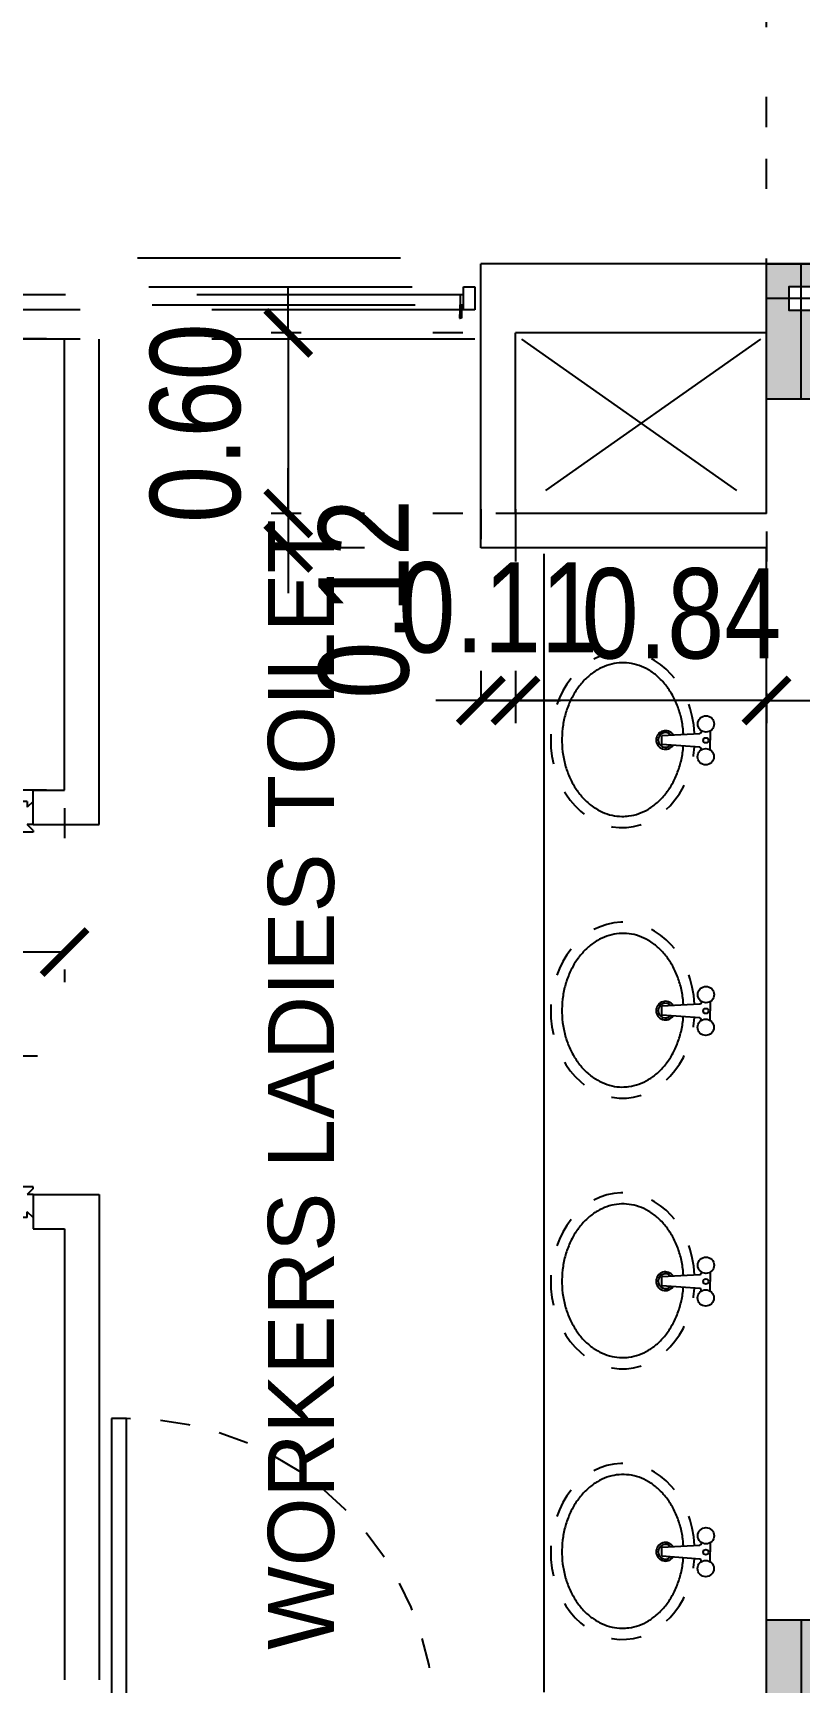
# Model space of a CAD drawing. Header units: metres. Extents: x 1422408 to 2267428, y 4130 to 80428.
# Drawn here: x 2267383.85 to 2267386.4, y 4291.21 to 4296.7 of the extents above; entities that cross this region are included whole.
import ezdxf

# ---------------------------------------------------------------- set-up
doc = ezdxf.new("R2010")
doc.units = ezdxf.units.M
doc.header["$LTSCALE"] = 3.5
doc.header["$MEASUREMENT"] = 0
for name, pattern in [('ACAD_ISO07W100', [3, 0, -3]), ('DOT2', [0.125, 0, -0.125]), ('HIDDEN', [0.375, 0.25, -0.125])]:
    doc.linetypes.add(name, pattern=pattern)
doc.layers.get('0').update_dxf_attribs({"linetype": 'CONTINUOUS'})
doc.layers.get('DEFPOINTS').update_dxf_attribs({"linetype": 'CONTINUOUS'})
for name, color, linetype in [('ABOVE', 252, 'HIDDEN'), ('COL', 2, 'CONTINUOUS'), ('DOOR', 8, 'CONTINUOUS'), ('dots', 250, 'ACAD_ISO07W100'), ('ED', 30, 'CONTINUOUS'), ('ELEVA TION', 251, 'CONTINUOUS'), ('FURN1', 4, 'CONTINUOUS'), ('LOWPART', 56, 'CONTINUOUS'), ('sanitary', 42, 'CONTINUOUS'), ('SEAT', 2, 'CONTINUOUS'), ('TABLE', 14, 'CONTINUOUS'), ('TITLE', 7, 'CONTINUOUS'), ('WALL', 125, 'CONTINUOUS'), ('wallhatch', 15, 'CONTINUOUS'), ('window', 252, 'CONTINUOUS')]:
    doc.layers.add(name, color=color, linetype=linetype)
doc.styles.add('ID', font='GOTHIC.TTF', dxfattribs={"width": 0.85})
doc.styles.add('USA TEXT', font='GOTHIC.TTF')
doc.dimstyles.new('1-100-ID', dxfattribs={"dimtxt": 0.3, "dimasz": 0.15, "dimexe": 0.1, "dimexo": 0.06, "dimgap": 0.15, "dimtad": 1, "dimzin": 3, "dimdsep": 46, "dimtxsty": 'ID', "dimblk": 'ARCHTICK', "dimcen": 0, "dimclrd": 252, "dimclre": 252, "dimclrt": 3, "dimadec": 0, "dimazin": 0, "dimtfac": 1, "dimtix": 1, "dimtmove": 2, "dimatfit": 3, "dimldrblk": 'OPEN90', "dimfxl": 0, "dimtolj": 1, "dimtzin": 0, "dimarcsym": 0})

# ---------------------------------------------------------------- blocks, each defined once
blk = doc.blocks.new('800')
at = {"layer": 'DOOR', "linetype": 'HIDDEN'}
for p, q in [((-25.6, 0, 0), (-25.6, -44.7, 0)), ((-25.6, 0, 0), (-19.2, 0, 0)), ((-6.4, -63.9, 0), (-25.6, -44.7, 0)), ((-19.2, 0, 0), (0, -19.2, 0)), ((0, 0, 0), (0, -19.2, 0)), ((76.7, -51.1, 0), (35.1, -51.1, 0)), ((35.1, -51.1, 0), (35.1, -63.9, 0)), ((76.7, 0, 0), (57.5, -19.2, 0)), ((76.7, -19.2, 0), (57.5, -19.2, 0)), ((76.7, 0, 0), (76.7, 0, 0)), ((76.7, -19.2, 0), (76.7, -51.1, 0)), ((35.1, -63.9, 0), (-6.4, -63.9, 0)), ((-6.4, -736.1, 0), (-25.6, -755.3, 0)), ((-25.6, -800, 0), (-25.6, -755.3, 0)), ((35.1, -736.1, 0), (-6.4, -736.1, 0)), ((35.1, -748.9, 0), (35.1, -736.1, 0)), ((76.7, -748.9, 0), (35.1, -748.9, 0)), ((76.7, -780.8, 0), (76.7, -748.9, 0)), ((-19.2, -800, 0), (-25.6, -800, 0)), ((-19.2, -800, 0), (0, -780.8, 0)), ((0, -800, 0), (0, -780.8, 0)), ((0, -800, 0), (76.7, -800, 0)), ((76.7, -780.8, 0), (57.5, -780.8, 0)), ((76.7, -800, 0), (57.5, -780.8, 0))]:
    blk.add_line(p, q, dxfattribs=at)
at = {"layer": 'DOOR'}
blk.add_line((0, 0, 0), (76.7, 0, 0), dxfattribs=at)
at = {"layer": 'DOOR', "elevation": 0}
blk.add_lwpolyline([(731.6, -748.9), (76.7, -748.9), (76.7, -707.4), (731.6, -707.4)], close=True, dxfattribs=at)
at = {"layer": 'DOOR', "linetype": 'HIDDEN'}
blk.add_arc((76.7, -707.4, 0), 656.3, 356.3719, 90.0001, dxfattribs=at)
blk = doc.blocks.new('WBasinOvalParry')
at = {"layer": 'FURN1', "color": 251, "linetype": 'DOT2', "ltscale": 0.75}
blk.add_ellipse((0, 0), major_axis=(275, 0), ratio=0.818182, start_param=1.645997, end_param=7.77878, dxfattribs=at)
at = {"layer": 'sanitary', "color": 251}
for p, q in [((29.9, 273.9), (-29.9, 273.9)), ((-26.8, 245.3), (-29.9, 245.3)), ((-14.3, 122.5), (-21.7, 240.7)), ((21.7, 240.7), (14.3, 122.5)), ((29.9, 245.3), (26.8, 245.3)), ((14.3, 122.5), (-14.3, 122.5))]:
    blk.add_line(p, q, dxfattribs=at)
at = {"layer": 'sanitary', "color": 205}
for centre, radius in [((-51.1, 259.6), 25.5), ((0, 259.6), 8.17), ((51.1, 259.6), 25.5)]:
    blk.add_circle(centre, radius, dxfattribs=at)
at = {"layer": 'sanitary', "color": 251}
for centre, start, end in [((-26.8, 240.2), 5.3909, 90), ((26.8, 240.2), 90, 174.6091)]:
    blk.add_arc(centre, 5.11, start, end, dxfattribs=at)
at = {"layer": 'sanitary', "color": 56}
for radius, start, end in [(29, 124.6339, 55.366), (23, 134.1568, 45.8432)]:
    blk.add_arc((0, 133.5), radius, start, end, dxfattribs=at)
at = {"layer": 'sanitary', "color": 251}
for points, knots in [([(-18.5, 189.4), (-20.2, 189.3), (-22, 189.2), (-37.7, 188), (-51.7, 185.9), (-78.8, 179.7), (-92, 175.7), (-117.3, 166), (-129.3, 160.3), (-152, 147.3), (-162.5, 140), (-181.8, 124.3), (-190.5, 115.8), (-205.9, 97.9), (-212.6, 88.5), (-223.9, 69), (-228.4, 59), (-235.3, 38.6), (-237.7, 28.3), (-240.2, 7.4), (-240.3, -3), (-238.5, -23.8), (-236.4, -34.1), (-230.3, -54.4), (-226.1, -64.4), (-215.6, -83.8), (-209.4, -93.2), (-194.8, -111.2), (-186.5, -119.8), (-168, -135.8), (-157.9, -143.3), (-136.1, -156.7), (-124.4, -162.7), (-99.8, -173), (-86.9, -177.4), (-60.4, -184.2), (-46.7, -186.7), (-19, -189.7), (-5, -190.3), (23, -189.4), (36.9, -188.1), (64.2, -183.4), (77.6, -180.1), (103.4, -171.7), (115.8, -166.6), (139.3, -154.9), (150.3, -148.3), (170.8, -133.7), (180.2, -125.7), (197, -108.8), (204.5, -99.8), (217.3, -81.1), (222.7, -71.4), (231.3, -51.5), (234.6, -41.4), (238.9, -20.9), (240, -10.5), (240, -0.1), (240, -0.1), (240, 0)], [1.645891, 1.645891, 1.645891, 1.645891, 1.667128, 1.667128, 1.839176, 1.839176, 2.011224, 2.011224, 2.183273, 2.183273, 2.355321, 2.355321, 2.52737, 2.52737, 2.699418, 2.699418, 2.871467, 2.871467, 3.043515, 3.043515, 3.215563, 3.215563, 3.385933, 3.385933, 3.556303, 3.556303, 3.726672, 3.726672, 3.897042, 3.897042, 4.067411, 4.067411, 4.237781, 4.237781, 4.40815, 4.40815, 4.57852, 4.57852, 4.748889, 4.748889, 4.919259, 4.919259, 5.089628, 5.089628, 5.259998, 5.259998, 5.430368, 5.430368, 5.600737, 5.600737, 5.771107, 5.771107, 5.941476, 5.941476, 6.111846, 6.111846, 6.282215, 6.282215, 6.283185, 6.283185, 6.283185, 6.283185]), ([(240, 0), (240, 7.2), (239.5, 14.4), (236.9, 32), (234.3, 42.3), (226.9, 62.6), (222.1, 72.6), (210.3, 91.9), (203.4, 101.2), (187.5, 118.9), (178.5, 127.2), (158.8, 142.7), (148, 149.7), (125.1, 162.4), (112.9, 167.9), (87.3, 177.2), (74, 181), (46.7, 186.7), (32.7, 188.5), (18.6, 189.4), (18.5, 189.4), (18.5, 189.4)], [0, 0, 0, 0, 0.118692, 0.118692, 0.29074, 0.29074, 0.462788, 0.462788, 0.634837, 0.634837, 0.806885, 0.806885, 0.978934, 0.978934, 1.150982, 1.150982, 1.323031, 1.323031, 1.495079, 1.495079, 1.495702, 1.495702, 1.495702, 1.495702])]:
    blk.add_open_spline(points, degree=3, knots=knots, dxfattribs=at)
blk = doc.blocks.new('230')
at = {"layer": 'COL'}
h = blk.add_hatch(color=256, dxfattribs=at)
h.paths.add_polyline_path([(115, 115), (0, 115), (0, 40), (40, 40), (40, 0), (115, 0)])
h.paths.add_polyline_path([(0, 115), (-115, 115), (-115, 0), (-40, 0), (-40, 40), (0, 40)])
h.paths.add_polyline_path([(0, -40), (-40, -40), (-40, 0), (-115, 0), (-115, -335), (0, -335)])
h.paths.add_polyline_path([(115, 0), (40, 0), (40, -40), (0, -40), (0, -335), (115, -335)])
for p, q in [((0, -335), (0, 115)), ((-115, 0), (115, 0))]:
    blk.add_line(p, q, dxfattribs=at)
for points in [[(-115, -335), (115, -335), (115, 115), (-115, 115)], [(-40, -40), (40, -40), (40, 40), (-40, 40)]]:
    blk.add_lwpolyline(points, close=True, dxfattribs=at)
blk = doc.blocks.new('1000')
at = {"layer": 'DOOR', "linetype": 'HIDDEN'}
for p, q in [((0, 76.7), (19.2, 57.5)), ((0, 0), (0, 76.7)), ((19.2, 76.7), (51.1, 76.7)), ((19.2, 76.7), (19.2, 57.5)), ((51.1, 76.7), (51.1, 35.1)), ((980.8, 76.7, 0), (948.9, 76.7, 0)), ((948.9, 76.7, 0), (948.9, 35.1, 0)), ((980.8, 76.7, 0), (980.8, 57.5, 0)), ((1000, 76.7, 0), (980.8, 57.5, 0)), ((1000, 76.7, 0), (1000, 76.7, 0)), ((0, -19.2), (19.2, 0)), ((0, 0), (19.2, 0)), ((51.1, 35.1), (63.9, 35.1)), ((63.9, 35.1), (63.9, -6.4)), ((948.9, 35.1, 0), (936.1, 35.1, 0)), ((936.1, 35.1, 0), (936.1, -6.4, 0)), ((0, -19.2), (0, -25.6)), ((0, -25.6), (44.7, -25.6)), ((63.9, -6.4), (44.7, -25.6)), ((936.1, -6.4, 0), (955.3, -25.6, 0)), ((1000, -25.6, 0), (955.3, -25.6, 0)), ((1000, -19.2, 0), (980.8, 0, 0)), ((1000, 0, 0), (980.8, 0, 0)), ((1000, -25.6, 0), (1000, -19.2, 0))]:
    blk.add_line(p, q, dxfattribs=at)
at = {"layer": 'DOOR'}
blk.add_line((1000, 0, 0), (1000, 76.7, 0), dxfattribs=at)
blk.add_lwpolyline([(51.1, 932.9), (51.1, 76.7), (92.6, 76.7), (92.6, 932.9)], close=True, dxfattribs=at)
at = {"layer": 'DOOR', "linetype": 'HIDDEN'}
blk.add_arc((92.6, 76.7), 856.2, 360, 90, dxfattribs=at)
at = {"layer": 'WALL', "ltscale": 5}
blk.add_line((16.7, -6.4), (16.7, -6.4), dxfattribs=at)
blk = doc.blocks.new('_ArchTick')
at = {"color": 0, "linetype": 'ByBlock', "const_width": 0.15}
blk.add_lwpolyline([(-0.5, -0.5), (0.5, 0.5)], dxfattribs=at)
blk = doc.blocks.new('*D267')
at = {"layer": 'DEFPOINTS', "color": 0, "transparency": 16777216}
for p in [(2267386.2925, 4296.9246), (2267386.2925, 4295.584), (2267386.5225, 4295.584)]:
    blk.add_point(p, dxfattribs=at)
at = {"layer": 'ED', "color": 252, "linetype": 'DOT2', "lineweight": -2, "transparency": 16777216}
for p, q in [((2267386.2925, 4295.644), (2267386.2925, 4297.0246)), ((2267386.5225, 4295.644), (2267386.5225, 4297.0246))]:
    blk.add_line(p, q, dxfattribs=at)
at = {"layer": 'ED', "color": 252, "lineweight": -2, "transparency": 16777216}
for p, q in [((2267386.2925, 4296.9246), (2267386.1425, 4296.9246)), ((2267386.5225, 4296.9246), (2267386.2925, 4296.9246)), ((2267386.5225, 4296.9246), (2267386.6725, 4296.9246))]:
    blk.add_line(p, q, dxfattribs=at)
at = {"layer": 'ED', "color": 252, "lineweight": -2, "transparency": 16777216, "xscale": 0.15, "yscale": 0.15, "zscale": 0.15}
blk.add_blockref('_ArchTick', (2267386.2925, 4296.9246), dxfattribs=at)
at = {"layer": 'ED', "color": 252, "lineweight": -2, "transparency": 16777216, "xscale": 0.15, "yscale": 0.15, "zscale": 0.15, "rotation": 180}
blk.add_blockref('_ArchTick', (2267386.5225, 4296.9246), dxfattribs=at)
at = {"layer": 'ED', "color": 3, "transparency": 16777216, "insert": (2267386.4075, 4297.2322), "char_height": 0.3, "attachment_point": 5, "style": 'ID'}
blk.add_mtext('\\A1;0.23', dxfattribs=at)
blk = doc.blocks.new('_Open90')
at = {"color": 0, "linetype": 'ByBlock', "lineweight": -2}
for p, q in [((-0.5, 0.5), (0, 0)), ((0, 0), (-1, 0)), ((0, 0), (-0.5, -0.5))]:
    blk.add_line(p, q, dxfattribs=at)
blk = doc.blocks.new('*D270')
at = {"layer": 'DEFPOINTS', "color": 0, "transparency": 16777216}
for p in [(2267379.2925, 4296.9246), (2267386.2925, 4290.9524), (2267379.2925, 4290.8976)]:
    blk.add_point(p, dxfattribs=at)
at = {"layer": 'ED', "color": 252, "linetype": 'DOT2', "lineweight": -2, "transparency": 16777216}
for p, q in [((2267379.2925, 4290.9576), (2267379.2925, 4297.0246)), ((2267386.2925, 4291.0124), (2267386.2925, 4297.0246))]:
    blk.add_line(p, q, dxfattribs=at)
at = {"layer": 'ED', "color": 252, "lineweight": -2, "transparency": 16777216}
blk.add_line((2267386.2925, 4296.9246), (2267379.2925, 4296.9246), dxfattribs=at)
at = {"layer": 'ED', "color": 252, "lineweight": -2, "transparency": 16777216, "xscale": 0.15, "yscale": 0.15, "zscale": 0.15, "rotation": 180}
blk.add_blockref('_ArchTick', (2267379.2925, 4296.9246), dxfattribs=at)
at = {"layer": 'ED', "color": 252, "lineweight": -2, "transparency": 16777216, "xscale": 0.15, "yscale": 0.15, "zscale": 0.15}
blk.add_blockref('_ArchTick', (2267386.2925, 4296.9246), dxfattribs=at)
at = {"layer": 'ED', "color": 3, "transparency": 16777216, "insert": (2267382.7925, 4297.2322), "char_height": 0.3, "attachment_point": 5, "style": 'ID'}
blk.add_mtext('\\A1;7.00', dxfattribs=at)
blk = doc.blocks.new('*D248')
at = {"layer": 'DEFPOINTS', "color": 0, "transparency": 16777216}
for p in [(2267385.3425, 4295.7024), (2267384.7017, 4295.1024), (2267385.3425, 4295.1024)]:
    blk.add_point(p, dxfattribs=at)
at = {"layer": 'ED', "color": 252, "lineweight": -2, "transparency": 16777216}
for p, q in [((2267384.7017, 4295.7024), (2267384.7017, 4295.8524)), ((2267384.7017, 4295.7024), (2267384.7017, 4295.1024)), ((2267384.7017, 4295.1024), (2267384.7017, 4294.9524))]:
    blk.add_line(p, q, dxfattribs=at)
at = {"layer": 'ED', "color": 252, "linetype": 'DOT2', "lineweight": -2, "transparency": 16777216}
for p, q in [((2267385.2825, 4295.7024), (2267384.6017, 4295.7024)), ((2267385.2825, 4295.1024), (2267384.6017, 4295.1024))]:
    blk.add_line(p, q, dxfattribs=at)
at = {"layer": 'ED', "color": 252, "lineweight": -2, "transparency": 16777216, "xscale": 0.15, "yscale": 0.15, "zscale": 0.15}
for p, rotation in [((2267384.7017, 4295.7024), 270), ((2267384.7017, 4295.1024), 90)]:
    blk.add_blockref('_ArchTick', p, dxfattribs=dict(at, rotation=rotation))
at = {"layer": 'ED', "color": 3, "transparency": 16777216, "insert": (2267384.3942, 4295.4024), "char_height": 0.3, "attachment_point": 5, "rotation": 90, "style": 'ID'}
blk.add_mtext('\\A1;0.60', dxfattribs=at)
blk = doc.blocks.new('*D249')
at = {"layer": 'DEFPOINTS', "color": 0, "transparency": 16777216}
for p in [(2267385.4575, 4295.1024), (2267386.2925, 4295.1024), (2267385.4575, 4294.48)]:
    blk.add_point(p, dxfattribs=at)
at = {"layer": 'ED', "color": 252, "linetype": 'DOT2', "lineweight": -2, "transparency": 16777216}
for p, q in [((2267385.4575, 4295.0424), (2267385.4575, 4294.38)), ((2267386.2925, 4295.0424), (2267386.2925, 4294.38))]:
    blk.add_line(p, q, dxfattribs=at)
at = {"layer": 'ED', "color": 252, "lineweight": -2, "transparency": 16777216}
for p, q in [((2267385.4575, 4294.48), (2267385.3075, 4294.48)), ((2267386.2925, 4294.48), (2267385.4575, 4294.48)), ((2267386.2925, 4294.48), (2267386.4425, 4294.48))]:
    blk.add_line(p, q, dxfattribs=at)
at = {"layer": 'ED', "color": 252, "lineweight": -2, "transparency": 16777216, "xscale": 0.15, "yscale": 0.15, "zscale": 0.15}
blk.add_blockref('_ArchTick', (2267385.4575, 4294.48), dxfattribs=at)
at = {"layer": 'ED', "color": 252, "lineweight": -2, "transparency": 16777216, "xscale": 0.15, "yscale": 0.15, "zscale": 0.15, "rotation": 180}
blk.add_blockref('_ArchTick', (2267386.2925, 4294.48), dxfattribs=at)
at = {"layer": 'ED', "color": 3, "transparency": 16777216, "insert": (2267386.0093, 4294.7679), "char_height": 0.3, "attachment_point": 5, "style": 'ID'}
blk.add_mtext('\\A1;0.84', dxfattribs=at)
blk = doc.blocks.new('*D250')
at = {"layer": 'DEFPOINTS', "color": 0, "transparency": 16777216}
for p in [(2267385.3425, 4295.1766), (2267385.4575, 4295.1766), (2267385.4575, 4294.48)]:
    blk.add_point(p, dxfattribs=at)
at = {"layer": 'ED', "color": 252, "linetype": 'DOT2', "lineweight": -2, "transparency": 16777216}
for p, q in [((2267385.3425, 4295.1166), (2267385.3425, 4294.38)), ((2267385.4575, 4295.1166), (2267385.4575, 4294.38))]:
    blk.add_line(p, q, dxfattribs=at)
at = {"layer": 'ED', "color": 252, "lineweight": -2, "transparency": 16777216}
for p, q in [((2267385.3425, 4294.48), (2267385.1925, 4294.48)), ((2267385.3425, 4294.48), (2267385.4575, 4294.48)), ((2267385.4575, 4294.48), (2267385.6075, 4294.48))]:
    blk.add_line(p, q, dxfattribs=at)
at = {"layer": 'ED', "color": 252, "lineweight": -2, "transparency": 16777216, "xscale": 0.15, "yscale": 0.15, "zscale": 0.15}
blk.add_blockref('_ArchTick', (2267385.3425, 4294.48), dxfattribs=at)
at = {"layer": 'ED', "color": 252, "lineweight": -2, "transparency": 16777216, "xscale": 0.15, "yscale": 0.15, "zscale": 0.15, "rotation": 180}
blk.add_blockref('_ArchTick', (2267385.4575, 4294.48), dxfattribs=at)
at = {"layer": 'ED', "color": 3, "transparency": 16777216, "insert": (2267385.4, 4294.7876), "char_height": 0.3, "attachment_point": 5, "style": 'ID'}
blk.add_mtext('\\A1;0.11', dxfattribs=at)
blk = doc.blocks.new('*D251')
at = {"layer": 'DEFPOINTS', "color": 0, "transparency": 16777216}
for p in [(2267385.5525, 4295.1024), (2267384.7017, 4294.9874), (2267385.5525, 4294.9874)]:
    blk.add_point(p, dxfattribs=at)
at = {"layer": 'ED', "color": 252, "lineweight": -2, "transparency": 16777216}
for p, q in [((2267384.7017, 4295.1024), (2267384.7017, 4295.2524)), ((2267384.7017, 4295.1024), (2267384.7017, 4294.9874)), ((2267384.7017, 4294.9874), (2267384.7017, 4294.8374))]:
    blk.add_line(p, q, dxfattribs=at)
at = {"layer": 'ED', "color": 252, "linetype": 'DOT2', "lineweight": -2, "transparency": 16777216}
for p, q in [((2267385.4925, 4295.1024), (2267384.6017, 4295.1024)), ((2267385.4925, 4294.9874), (2267384.6017, 4294.9874))]:
    blk.add_line(p, q, dxfattribs=at)
at = {"layer": 'ED', "color": 252, "lineweight": -2, "transparency": 16777216, "xscale": 0.15, "yscale": 0.15, "zscale": 0.15}
for p, rotation in [((2267384.7017, 4295.1024), 270), ((2267384.7017, 4294.9874), 90)]:
    blk.add_blockref('_ArchTick', p, dxfattribs=dict(at, rotation=rotation))
at = {"layer": 'ED', "color": 3, "transparency": 16777216, "insert": (2267384.9542, 4294.8178), "char_height": 0.3, "attachment_point": 5, "rotation": 90, "style": 'ID'}
blk.add_mtext('\\A1;0.12', dxfattribs=at)
blk = doc.blocks.new('*D253')
at = {"layer": 'DEFPOINTS', "color": 0, "transparency": 16777216}
for p in [(2267383.7149, 4295.6824), (2267383.958, 4295.6824), (2267383.958, 4294.1824)]:
    blk.add_point(p, dxfattribs=at)
at = {"layer": 'ED', "color": 252, "linetype": 'DOT2', "lineweight": -2, "transparency": 16777216}
for p, q in [((2267383.898, 4295.6824), (2267383.6149, 4295.6824)), ((2267383.898, 4294.1824), (2267383.6149, 4294.1824))]:
    blk.add_line(p, q, dxfattribs=at)
at = {"layer": 'ED', "color": 252, "lineweight": -2, "transparency": 16777216}
blk.add_line((2267383.7149, 4294.1824), (2267383.7149, 4295.6824), dxfattribs=at)
at = {"layer": 'ED', "color": 252, "lineweight": -2, "transparency": 16777216, "xscale": 0.15, "yscale": 0.15, "zscale": 0.15}
for p, rotation in [((2267383.7149, 4295.6824), 90), ((2267383.7149, 4294.1824), 270)]:
    blk.add_blockref('_ArchTick', p, dxfattribs=dict(at, rotation=rotation))
at = {"layer": 'ED', "color": 3, "transparency": 16777216, "insert": (2267383.4073, 4294.9324), "char_height": 0.3, "attachment_point": 5, "rotation": 90, "style": 'ID'}
blk.add_mtext('\\A1;1.50', dxfattribs=at)
blk = doc.blocks.new('*D254')
at = {"layer": 'DEFPOINTS', "color": 0, "transparency": 16777216}
for p in [(2267382.883, 4294.1824), (2267383.958, 4294.1824), (2267382.883, 4293.6432)]:
    blk.add_point(p, dxfattribs=at)
at = {"layer": 'ED', "color": 252, "linetype": 'DOT2', "lineweight": -2, "transparency": 16777216}
for p, q in [((2267382.883, 4294.1224), (2267382.883, 4293.5432)), ((2267383.958, 4294.1224), (2267383.958, 4293.5432))]:
    blk.add_line(p, q, dxfattribs=at)
at = {"layer": 'ED', "color": 252, "lineweight": -2, "transparency": 16777216}
blk.add_line((2267383.958, 4293.6432), (2267382.883, 4293.6432), dxfattribs=at)
at = {"layer": 'ED', "color": 252, "lineweight": -2, "transparency": 16777216, "xscale": 0.15, "yscale": 0.15, "zscale": 0.15, "rotation": 180}
blk.add_blockref('_ArchTick', (2267382.883, 4293.6432), dxfattribs=at)
at = {"layer": 'ED', "color": 252, "lineweight": -2, "transparency": 16777216, "xscale": 0.15, "yscale": 0.15, "zscale": 0.15}
blk.add_blockref('_ArchTick', (2267383.958, 4293.6432), dxfattribs=at)
at = {"layer": 'ED', "color": 3, "transparency": 16777216, "insert": (2267383.4205, 4293.9508), "char_height": 0.3, "attachment_point": 5, "style": 'ID'}
blk.add_mtext('\\A1;1.08', dxfattribs=at)

msp = doc.modelspace()

# ---------------------------------------------------------------- linework, layer by layer
at = {"layer": 'ABOVE'}
for p, q in [((2267385.47755, 4295.68237), (2267386.27255, 4295.12237)), ((2267386.27255, 4295.68237), (2267385.47755, 4295.12237))]:
    msp.add_line(p, q, dxfattribs=at)
at = {"layer": 'dots', "ltscale": 10}
msp.add_line((2267383.86797, 4293.29737), (2267379.31297, 4293.29737), dxfattribs=at)
at = {"layer": 'ELEVA TION', "linetype": 'HIDDEN'}
for p, q in [((2267380.26255, 4295.95237), (2267385.32255, 4295.95237)), ((2267385.32255, 4295.68237), (2267380.26255, 4295.68237))]:
    msp.add_line(p, q, dxfattribs=at)
at = {"layer": 'LOWPART'}
for p, q in [((2267383.95797, 4294.18237), (2267383.95797, 4295.68237)), ((2267384.07297, 4294.06737), (2267384.07297, 4295.68237)), ((2267383.85297, 4294.06737), (2267383.85297, 4294.18237)), ((2267383.85297, 4294.18237), (2267383.95797, 4294.18237)), ((2267383.85297, 4294.06737), (2267384.07297, 4294.06737)), ((2267383.85297, 4292.83737), (2267383.85297, 4292.72237)), ((2267383.85297, 4292.83737), (2267384.07297, 4292.83737)), ((2267384.07297, 4292.83737), (2267384.07297, 4291.22237)), ((2267383.85297, 4292.72237), (2267383.95797, 4292.72237)), ((2267383.95797, 4292.72237), (2267383.95797, 4291.22237))]:
    msp.add_line(p, q, dxfattribs=at)
at = {"layer": 'TABLE'}
msp.add_line((2267385.55255, 4291.18237), (2267385.55255, 4294.96737), dxfattribs=at)
at = {"layer": 'WALL'}
for p, q in [((2267386.52255, 4295.93237), (2267385.34255, 4295.93237)), ((2267385.34255, 4294.98737), (2267385.34255, 4295.93237)), ((2267386.29255, 4295.70237), (2267385.45755, 4295.70237)), ((2267385.45755, 4295.10237), (2267385.45755, 4295.70237)), ((2267386.29255, 4295.10237), (2267386.29255, 4295.70237)), ((2267386.29255, 4295.10237), (2267385.45755, 4295.10237)), ((2267386.29255, 4294.98737), (2267385.34255, 4294.98737)), ((2267386.29255, 4291.20237), (2267386.29255, 4294.98737))]:
    msp.add_line(p, q, dxfattribs=at)
at = {"layer": 'window', "color": 250, "linetype": 'HIDDEN'}
for p, q in [((2267380.30088, 4295.8557), (2267385.32254, 4295.8557)), ((2267385.32254, 4295.77903), (2267380.29949, 4295.77903))]:
    msp.add_line(p, q, dxfattribs=at)
at = {"layer": 'window', "color": 4, "linetype": 'HIDDEN', "elevation": 0}
msp.add_lwpolyline([(2267385.27318, 4295.82974), (2267380.31191, 4295.82974), (2267380.31191, 4295.7962), (2267385.27318, 4295.7962)], dxfattribs=at)
at = {"layer": 'window', "color": 56, "linetype": 'HIDDEN', "elevation": 0}
for points in [[(2267385.28421, 4295.82974), (2267385.27318, 4295.82974), (2267385.27318, 4295.7962), (2267385.28421, 4295.7962)], [(2267385.27318, 4295.7962), (2267385.27796, 4295.7962), (2267385.27796, 4295.75144), (2267385.27318, 4295.75144)]]:
    msp.add_lwpolyline(points, close=True, dxfattribs=at)
at = {"layer": 'window', "color": 14, "linetype": 'HIDDEN', "elevation": 0}
msp.add_lwpolyline([(2267385.28421, 4295.77903), (2267385.28421, 4295.8557), (2267385.32255, 4295.8557), (2267385.32255, 4295.77903)], close=True, dxfattribs=at)
at = {"layer": 'window', "color": 233, "linetype": 'HIDDEN', "elevation": 0}
msp.add_lwpolyline([(2267385.27318, 4295.76359), (2267385.2708, 4295.76359), (2267385.2708, 4295.75144), (2267385.27318, 4295.75144)], close=True, dxfattribs=at)

# ---------------------------------------------------------------- block references
at = {"layer": 'COL', "xscale": -0.001, "yscale": 0.001, "zscale": 0.001}
msp.add_blockref('230', (2267386.40755, 4295.81737), dxfattribs=at)
at = {"layer": 'DOOR', "yscale": 0.001, "zscale": 0.001}
for p, xscale, rotation in [((2267383.05297, 4294.06737), 0.001, 89.99999999999999), ((2267383.05297, 4292.83737), -0.001, 90)]:
    msp.add_blockref('800', p, dxfattribs=dict(at, xscale=xscale, rotation=rotation))
at = {"layer": 'DOOR', "xscale": 0.0012000000011176, "yscale": 0.0012000000011176, "zscale": 0.0012000000011176}
msp.add_blockref('1000', (2267384.05255, 4290.97237), dxfattribs=at)
at = {"layer": 'SEAT', "color": 3, "xscale": 0.0010648148147405, "yscale": 0.0010648148147405, "zscale": 0.0010648148147405, "rotation": 269.4604173732502}
for p in [(2267385.81411, 4294.35011), (2267385.81411, 4293.45011), (2267385.81411, 4293.45011), (2267385.81411, 4292.55011), (2267385.81411, 4291.65011)]:
    msp.add_blockref('WBasinOvalParry', p, dxfattribs=at)
at = {"layer": 'wallhatch', "xscale": -0.001, "yscale": 0.001, "zscale": 0.001, "rotation": 180}
msp.add_blockref('230', (2267386.40755, 4291.08737), dxfattribs=at)

# ---------------------------------------------------------------- texts
at = {"layer": 'TITLE', "style": 'USA TEXT'}
msp.add_text(' WORKERS LADIES TOILET', height=0.22, rotation=90, dxfattribs=at).set_placement((2267384.85391, 4291.24123))

# ---------------------------------------------------------------- dimensions: what is measured, and where the dimension line sits
at = {"layer": 'ED'}
for base, p1, p2, angle, picture, middle in [((2267379.29255, 4296.92463), (2267386.29255, 4290.95237), (2267379.29255, 4290.89756), 180, '*D270', (2267382.79255, 4297.23217)), ((2267386.29255, 4296.92463), (2267386.52255, 4295.58398), (2267386.29255, 4295.58398), 180, '*D267', (2267386.40755, 4297.23217)), ((2267384.70171, 4295.10237), (2267385.34255, 4295.70237), (2267385.34255, 4295.10237), 270, '*D248', (2267384.39417, 4295.40237)), ((2267383.71489, 4295.68237), (2267383.95797, 4294.18237), (2267383.95797, 4295.68237), 270, '*D253', (2267383.40735, 4294.93237))]:
    dim = msp.add_linear_dim(base=base, p1=p1, p2=p2, angle=angle, dimstyle='1-100-ID', dxfattribs=at)
    dim.commit()
    dim.dimension.update_dxf_attribs({"geometry": picture, "text_midpoint": middle})
dim = msp.add_linear_dim(base=(2267384.7017126861, 4294.9873676657), p1=(2267385.552545934, 4295.1023676659), p2=(2267385.552545934, 4294.9873676657), angle=270, dimstyle='1-100-ID', dxfattribs=at)
dim.commit()
dim.dimension.update_dxf_attribs({"geometry": '*D251', "text_midpoint": (2267384.9542279681, 4294.8177917118), "dimtype": 160})
for base, p1, p2, picture, middle in [((2267385.4575459231, 4294.480046402), (2267385.3425459238, 4295.1765555323), (2267385.4575459231, 4295.1765555323), '*D250', (2267385.4000459239, 4294.7875922892)), ((2267382.8829657258, 4293.6432233241), (2267383.957965726, 4294.182367666), (2267382.8829657258, 4294.182367666), '*D254', (2267383.4204657259, 4293.9507692113))]:
    dim = msp.add_linear_dim(base=base, p1=p1, p2=p2, dimstyle='1-100-ID', dxfattribs=at)
    dim.commit()
    dim.dimension.update_dxf_attribs({"geometry": picture, "text_midpoint": middle})
dim = msp.add_linear_dim(base=(2267385.45754592, 4294.4800464), p1=(2267386.29254593, 4295.10236767), p2=(2267385.45754592, 4295.10236767), dimstyle='1-100-ID', dxfattribs=at)
dim.commit()
dim.dimension.update_dxf_attribs({"geometry": '*D249', "text_midpoint": (2267386.00931171, 4294.76788767), "dimtype": 160})

doc.saveas('drawing.dxf')
